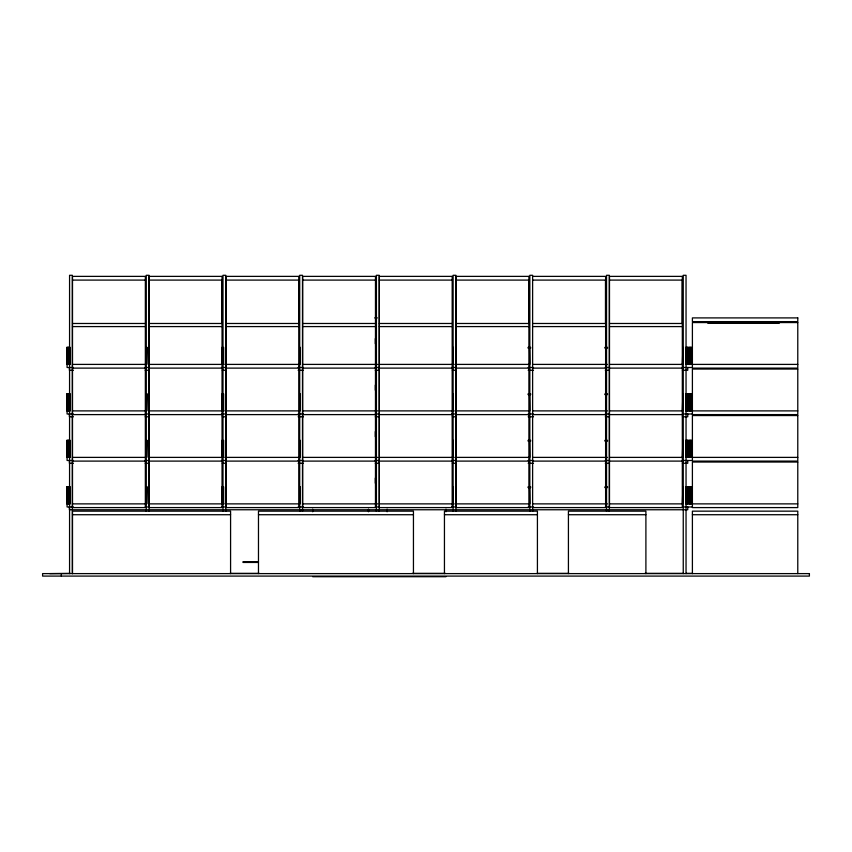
<?xml version="1.0" encoding="UTF-8"?>
<svg xmlns="http://www.w3.org/2000/svg" width="852" height="852" viewBox="0 0 852 852"><rect width="100%" height="100%" fill="white"/><g stroke="black" fill="none" stroke-linecap="round" stroke-linejoin="round"><path stroke-width="1.28" d="M532.777 276.378L605.612 276.378L605.612 507.59L532.777 507.59M72.505 280.095L145.351 280.095M149.217 280.095L222.052 280.095M225.929 280.095L298.764 280.095M302.641 280.095L375.476 280.095M379.353 280.095L452.188 280.095M456.065 280.095L528.9 280.095M532.777 280.095L605.612 280.095M609.489 280.095L682.324 280.095L682.218 323.483L609.489 323.483M374.71 317.902L377.372 317.902M707.895 323.334L779.175 323.334M72.505 323.483L145.351 323.483M149.217 323.483L222.052 323.483M225.929 323.483L298.764 323.483M302.641 323.483L375.476 323.483M379.353 323.483L452.188 323.483M456.065 323.483L528.9 323.483M532.777 323.483L605.612 323.483M72.505 326.582L145.351 326.582M149.217 326.582L222.052 326.582M225.929 326.582L298.764 326.582M302.641 326.582L375.476 326.582M379.353 326.582L452.188 326.582M456.065 326.582L528.9 326.582M532.777 326.582L605.612 326.582M609.489 326.582L682.324 326.582M69.736 347.35L66.957 347.35L66.957 364.4L69.747 364.4M222.01 347.35L222.255 364.4M300.362 347.35L300.362 364.4M528.059 347.35L530.711 347.35M604.92 347.35L607.572 347.35M692.399 347.35L685.764 347.35L685.764 364.4L797.781 364.4M69.736 348.127L67.084 348.127L67.084 347.35M528.059 348.127L530.711 348.127M604.92 348.127L607.572 348.127M685.775 348.127L692.399 348.127M72.505 364.4L145.351 364.4M149.217 364.4L224.076 364.4M225.929 364.4L298.764 364.4M302.641 364.4L377.585 364.4M379.353 364.4L454.244 364.4M456.065 364.4L528.9 364.4M529.795 364.4L529.55 347.35M532.777 364.4L607.38 364.4M609.489 364.4L682.324 364.4M73.4 367.5L67.084 367.5L67.084 364.4M145.202 367.5L149.196 367.5M221.413 367.5L226.323 367.5M298.125 367.5L303.45 367.5M375.253 367.5L379.247 367.5M451.581 367.5L456.374 367.5M528.176 367.5L533.49 367.5M605.303 367.5L609.287 367.5M682.431 367.5L692.399 367.5M72.505 368.117L145.351 368.117M149.217 368.117L222.052 368.117M225.929 368.117L298.764 368.117M302.641 368.117L375.476 368.117M379.353 368.117L452.188 368.117M456.065 368.117L528.9 368.117M532.777 368.117L605.612 368.117M609.489 368.117L682.324 368.117M73.4 370.29L69.406 370.29L69.406 367.5M145.202 370.29L149.196 370.29M222.329 370.29L226.323 370.29M298.125 370.29L303.45 370.29M375.253 370.29L379.247 370.29M452.38 370.29L456.374 370.29M528.176 370.29L533.49 370.29M605.303 370.29L609.287 370.29M682.431 370.29L687.745 370.29L687.745 367.5M69.736 393.848L66.957 393.848L66.957 410.888L69.747 410.888M222.01 393.848L222.255 410.888M300.362 393.848L300.362 410.888M528.059 393.848L530.711 393.848M604.92 393.848L607.572 393.848M692.399 393.848L685.764 393.848L685.764 410.888L797.781 410.888M69.736 394.614L67.084 394.614L67.084 393.848M528.059 394.614L530.711 394.614M604.92 394.614L607.572 394.614M685.775 394.614L692.399 394.614M72.505 410.888L145.351 410.888M149.217 410.888L224.076 410.888M225.929 410.888L298.764 410.888M302.641 410.888L377.585 410.888M379.353 410.888L454.244 410.888M456.065 410.888L528.9 410.888M529.795 410.888L529.55 393.848M532.777 410.888L607.38 410.888M609.489 410.888L682.324 410.888M73.4 413.987L67.084 413.987L67.084 410.888M145.202 413.987L149.196 413.987M221.413 413.987L226.323 413.987M298.125 413.987L303.45 413.987M375.253 413.987L379.247 413.987M451.581 413.987L456.374 413.987M528.176 413.987L533.49 413.987M605.303 413.987L609.287 413.987M682.431 413.987L692.399 413.987M72.505 414.604L145.351 414.604M149.217 414.604L222.052 414.604M225.929 414.604L298.764 414.604M302.641 414.604L375.476 414.604M379.353 414.604L452.188 414.604M456.065 414.604L528.9 414.604M532.777 414.604L605.612 414.604M609.489 414.604L682.324 414.604M73.4 416.777L69.406 416.777L69.406 413.987M145.202 416.777L149.196 416.777M222.329 416.777L226.323 416.777M298.125 416.777L303.45 416.777M375.253 416.777L379.247 416.777M452.38 416.777L456.374 416.777M528.176 416.777L533.49 416.777M605.303 416.777L609.287 416.777M682.431 416.777L687.745 416.777L687.745 413.987M69.736 440.335L66.957 440.335L66.957 457.386L69.747 457.386M222.01 440.335L222.255 457.386M300.362 440.335L300.362 457.386M528.059 440.335L530.711 440.335M604.92 440.335L607.572 440.335M692.399 440.335L685.764 440.335L685.764 457.386L797.781 457.386M69.736 441.112L67.084 441.112L67.084 440.335M528.059 441.112L530.711 441.112M604.92 441.112L607.572 441.112M685.775 441.112L692.399 441.112M72.505 457.386L145.351 457.386M149.217 457.386L224.076 457.386M225.929 457.386L298.764 457.386M302.641 457.386L377.585 457.386M379.353 457.386L454.244 457.386M456.065 457.386L528.9 457.386M529.795 457.386L529.55 440.335M532.777 457.386L607.38 457.386M609.489 457.386L682.324 457.386M73.4 460.485L67.084 460.485L67.084 457.386M145.202 460.485L149.196 460.485M221.413 460.485L226.323 460.485M298.125 460.485L303.45 460.485M375.253 460.485L379.247 460.485M451.581 460.485L456.374 460.485M528.176 460.485L533.49 460.485M605.303 460.485L609.287 460.485M682.431 460.485L692.399 460.485M72.505 461.102L145.351 461.102M149.217 461.102L222.052 461.102M225.929 461.102L298.764 461.102M302.641 461.102L375.476 461.102M379.353 461.102L452.188 461.102M456.065 461.102L528.9 461.102M532.777 461.102L605.612 461.102M609.489 461.102L682.324 461.102M73.4 463.275L69.406 463.275L69.406 460.485M145.202 463.275L149.196 463.275M222.329 463.275L226.323 463.275M298.125 463.275L303.45 463.275M375.253 463.275L379.247 463.275M452.38 463.275L456.374 463.275M528.176 463.275L533.49 463.275M605.303 463.275L609.287 463.275M682.431 463.275L687.745 463.275L687.745 460.485M69.736 486.822L66.957 486.822L66.957 503.873L69.747 503.873M222.01 486.822L222.255 503.873M300.362 486.822L300.362 503.873M528.059 486.822L530.711 486.822M604.92 486.822L607.572 486.822M692.399 486.822L685.764 486.822L685.764 503.873L797.781 503.873M69.736 487.6L67.084 487.6L67.084 486.822M528.059 487.6L530.711 487.6M604.92 487.6L607.572 487.6M685.775 487.6L692.399 487.6M72.505 503.873L145.351 503.873M149.217 503.873L224.076 503.873M225.929 503.873L298.764 503.873M302.641 503.873L377.585 503.873M379.353 503.873L454.244 503.873M456.065 503.873L528.9 503.873M529.795 503.873L529.55 486.822M532.777 503.873L607.38 503.873M609.489 503.873L682.324 503.873M73.4 506.972L67.084 506.972L67.084 503.873M145.202 506.972L149.196 506.972M221.413 506.972L226.323 506.972M298.125 506.972L303.45 506.972M375.253 506.972L379.247 506.972M451.581 506.972L456.374 506.972M528.176 506.972L533.49 506.972M605.303 506.972L609.287 506.972M682.431 506.972L692.399 506.972M72.505 514.725L230.583 514.725M258.475 514.725L413.444 514.725M444.446 514.725L537.42 514.725M568.422 514.725L645.901 514.725M692.399 514.725L797.781 514.725M242.99 561.681L258.475 561.681M242.99 562.448L258.475 562.448M70.418 573.375L49.799 573.609M229.987 573.375L259.242 573.375M412.155 573.375L445.404 573.375M536.92 573.375L569.061 573.375M644.857 573.375L683.421 573.375M685.977 573.375L692.729 573.375M312.716 576.708L445.99 576.708M797.781 573.609L797.781 511.157L692.399 511.157L692.399 573.609M690.897 347.35L690.897 364.4M690.897 393.848L690.897 410.888M690.897 440.335L690.897 457.386M690.897 486.822L690.897 503.873M690.642 347.35L690.642 364.4M690.642 393.848L690.642 410.888M690.642 440.335L690.642 457.386M690.642 486.822L690.642 503.873M689.268 347.35L689.268 364.4M689.268 393.848L689.268 410.888M689.268 440.335L689.268 457.386M689.268 486.822L689.268 503.873M689.023 347.35L689.023 364.4M689.023 393.848L689.023 410.888M689.023 440.335L689.023 457.386M689.023 486.822L689.023 503.873M687.639 347.35L687.639 364.4M687.639 393.848L687.639 410.888M687.639 440.335L687.639 457.386M687.639 486.822L687.639 503.873M687.745 506.972L687.745 509.762L69.406 509.762L69.406 506.972M687.394 347.35L687.394 364.4M687.394 393.848L687.394 410.888M687.394 440.335L687.394 457.386M687.394 486.822L687.394 503.873M686.041 573.609L686.041 275.292L683.251 275.292L683.251 573.609M645.901 573.609L645.901 511.157L568.422 511.157L568.422 573.609M609.329 511.296L609.329 275.292L606.539 275.292L606.539 511.296M606.283 347.35L606.283 364.4M606.283 393.848L606.283 410.888M606.283 440.335L606.283 457.386M606.283 486.822L606.283 503.873M606.028 347.35L606.028 364.4M606.028 393.848L606.028 410.888M606.028 440.335L606.028 457.386M606.028 486.822L606.028 503.873M605.506 280.095L605.506 323.483M537.42 573.609L537.42 511.157L444.446 511.157L444.446 573.609M532.617 511.296L532.617 275.292L529.827 275.292L529.827 511.296M528.794 280.095L528.794 323.483M455.905 511.296L455.905 275.292L453.115 275.292L453.115 511.296M453.317 364.4L453.317 347.35L453.072 364.4M453.317 410.888L453.317 393.848L453.072 410.888M453.317 457.386L453.317 440.335L453.072 457.386M453.317 503.873L453.317 486.822L453.072 503.873M445.99 509.134L445.99 511.764M413.444 573.609L413.444 511.157L258.475 511.157L258.475 573.609M387.106 509.134L387.106 511.764M379.193 511.296L379.193 275.292L376.414 275.292L376.414 511.296M375.327 338.574L375.327 343.739M375.327 385.061L375.327 390.227M375.327 431.549L375.327 436.714M375.327 478.047L375.327 483.212M368.501 509.134L368.501 511.764M312.716 509.134L312.716 511.764M302.492 511.296L302.492 275.292L299.702 275.292L299.702 511.296M298.669 280.095L298.669 323.483M230.583 573.609L230.583 511.157L72.505 511.157L72.505 573.609M225.78 511.296L225.78 275.292L222.99 275.292L222.99 511.296M223.639 347.35L223.639 364.4M223.639 393.848L223.639 410.888M223.639 440.335L223.639 457.386M223.639 486.822L223.639 503.873M221.957 280.095L221.957 323.483M149.068 511.296L149.068 275.292L146.278 275.292L146.278 511.296M72.356 573.609L72.356 275.292L69.566 275.292L69.566 573.609M70.215 347.35L70.215 364.4M70.215 393.848L70.215 410.888M70.215 440.335L70.215 457.386M70.215 486.822L70.215 503.873M68.842 347.35L68.842 364.4M68.842 393.848L68.842 410.888M68.842 440.335L68.842 457.386M68.842 486.822L68.842 503.873M68.586 347.35L68.586 364.4M68.586 393.848L68.586 410.888M68.586 440.335L68.586 457.386M68.586 486.822L68.586 503.873M67.212 347.35L67.212 364.4M67.212 393.848L67.212 410.888M67.212 440.335L67.212 457.386M67.212 486.822L67.212 503.873M61.355 573.609L61.355 576.09M145.351 276.378L72.505 276.378L72.505 507.59L145.351 507.59L145.351 276.378M222.052 276.378L149.217 276.378L149.217 507.59L222.052 507.59L222.052 276.378M298.764 276.378L225.929 276.378L225.929 507.59L298.764 507.59L298.764 276.378M375.476 276.378L302.641 276.378L302.641 507.59L375.476 507.59L375.476 276.378M452.188 276.378L379.353 276.378L379.353 507.59L452.188 507.59L452.188 276.378M528.9 276.378L456.065 276.378L456.065 507.59L528.9 507.59L528.9 276.378M682.324 276.378L609.489 276.378L609.489 507.59L682.324 507.59L682.324 276.378M797.781 317.902L692.399 317.902L692.399 321.63L797.781 321.63L797.781 317.902M797.781 322.557L692.399 322.557L692.399 368.117L797.781 368.117L797.781 322.557M146.938 347.35L146.693 364.4L146.938 347.35M682.761 347.35L682.505 364.4L682.761 347.35M797.781 369.044L692.399 369.044L692.399 414.604L797.781 414.604L797.781 369.044M146.938 393.848L146.693 410.888L146.938 393.848M682.761 393.848L682.505 410.888L682.761 393.848M797.781 415.542L692.399 415.542L692.399 461.102L797.781 461.102L797.781 415.542M146.938 440.335L146.693 457.386L146.938 440.335M682.761 440.335L682.505 457.386L682.761 440.335M797.781 462.029L692.399 462.029L692.399 507.59L797.781 507.59L797.781 462.029M146.938 486.822L146.693 503.873L146.938 486.822M682.761 486.822L682.505 503.873L682.761 486.822M809.4 573.609L42.6 573.609L42.6 576.09L809.4 576.09L809.4 573.609"/></g></svg>
